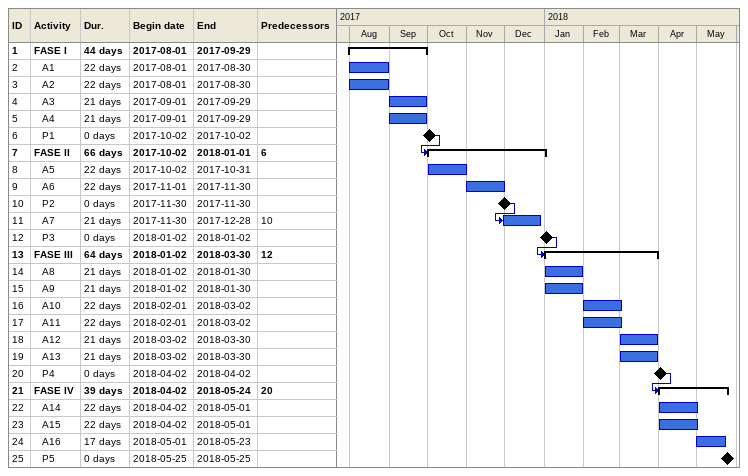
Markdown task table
| ID | Level | Task | Duration | Start | Finish | Predecessors |
|---|---|---|---|---|---|---|
| 1 | 1 | **FASE I** | 44d | 2017-08-01 | 2017-09-29 |  |
| 2 | 2 | A1 | 22d | 2017-08-01 | 2017-08-30 |  |
| 3 | 2 | A2 | 22d | 2017-08-01 | 2017-08-30 |  |
| 4 | 2 | A3 | 21d | 2017-09-01 | 2017-09-29 |  |
| 5 | 2 | A4 | 21d | 2017-09-01 | 2017-09-29 |  |
| 6 | 2 | P1 | 0d | 2017-10-02 | 2017-10-02 |  |
| 7 | 1 | **FASE II** | 66d | 2017-10-02 | 2018-01-01 | 6 |
| 8 | 2 | A5 | 22d | 2017-10-02 | 2017-10-31 |  |
| 9 | 2 | A6 | 22d | 2017-11-01 | 2017-11-30 |  |
| 10 | 2 | P2 | 0d | 2017-11-30 | 2017-11-30 |  |
| 11 | 2 | A7 | 21d | 2017-11-30 | 2017-12-28 | 10 |
| 12 | 2 | P3 | 0d | 2018-01-02 | 2018-01-02 |  |
| 13 | 1 | **FASE III** | 64d | 2018-01-02 | 2018-03-30 | 12 |
| 14 | 2 | A8 | 21d | 2018-01-02 | 2018-01-30 |  |
| 15 | 2 | A9 | 21d | 2018-01-02 | 2018-01-30 |  |
| 16 | 2 | A10 | 22d | 2018-02-01 | 2018-03-02 |  |
| 17 | 2 | A11 | 22d | 2018-02-01 | 2018-03-02 |  |
| 18 | 2 | A12 | 21d | 2018-03-02 | 2018-03-30 |  |
| 19 | 2 | A13 | 21d | 2018-03-02 | 2018-03-30 |  |
| 20 | 2 | P4 | 0d | 2018-04-02 | 2018-04-02 |  |
| 21 | 1 | **FASE IV** | 39d | 2018-04-02 | 2018-05-24 | 20 |
| 22 | 2 | A14 | 22d | 2018-04-02 | 2018-05-01 |  |
| 23 | 2 | A15 | 22d | 2018-04-02 | 2018-05-01 |  |
| 24 | 2 | A16 | 17d | 2018-05-01 | 2018-05-23 |  |
| 25 | 2 | P5 | 0d | 2018-05-25 | 2018-05-25 |  |
